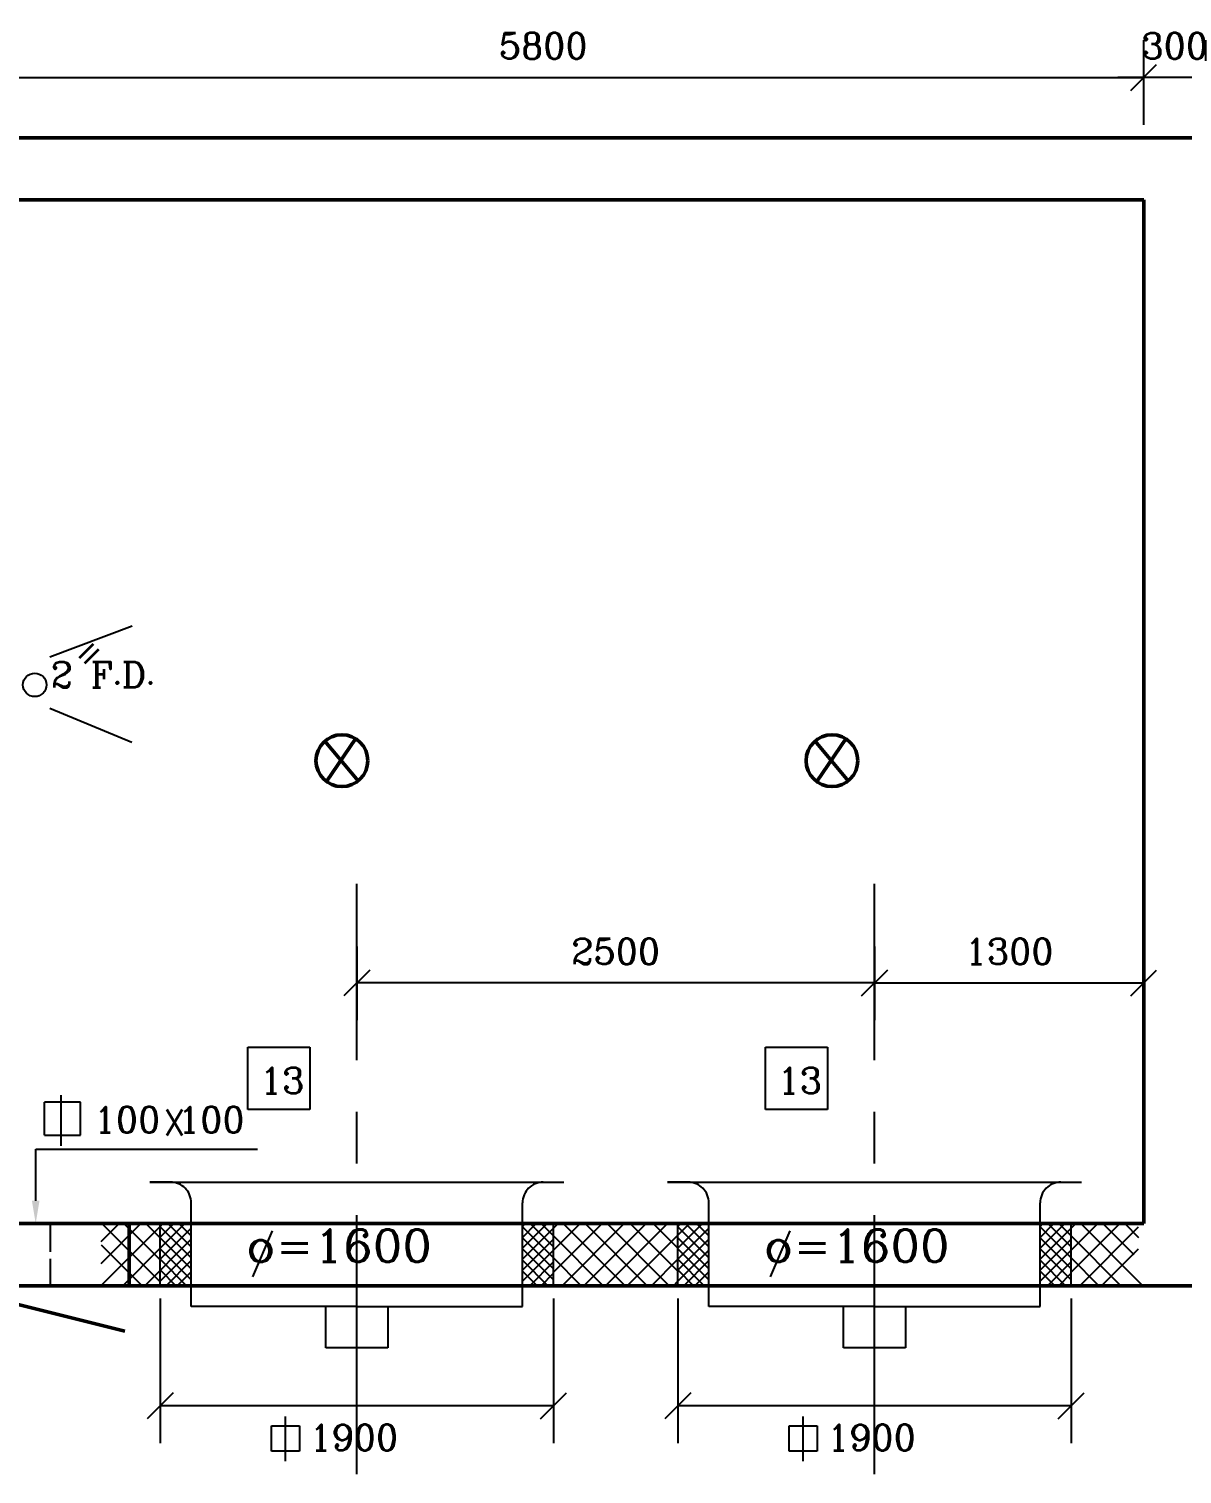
# Model space of a CAD drawing. Header units: inches. Extents: x 14.4 to 65.9, y 4.3 to 68.5.
# Drawn here: x 26.01 to 31.58, y 44.37 to 51.35 of the extents above; entities that cross this region are included whole.
import ezdxf
from ezdxf.enums import TextEntityAlignment as Align

# ---------------------------------------------------------------- set-up
doc = ezdxf.new("R2010")
doc.units = ezdxf.units.IN
doc.header["$MEASUREMENT"] = 0
doc.linetypes.add('CENTER', pattern=[2, 1.25, -0.25, 0.25, -0.25])
for name, color, linetype, lineweight in [('DIMEN', 5, 'Continuous', 25), ('STRUC', 3, 'Continuous', 50), ('UNITS', 7, 'Continuous', 25)]:
    doc.layers.add(name, color=color, linetype=linetype, lineweight=lineweight)
doc.styles.add('ROMANC', font='romanc')
doc.styles.add('ROMANS', font='romans')
doc.dimstyles.get("Standard").update_dxf_attribs({"dimtxt": 0.125, "dimasz": 0.125, "dimexe": 0.18, "dimexo": 0.0625, "dimgap": 0.09, "dimtad": 1, "dimdec": 4, "dimzin": 0, "dimdsep": 46, "dimtxsty": 'ROMANC', "dimblk": 'OBLIQUE', "dimcen": 0.09, "dimadec": 0, "dimazin": 0, "dimtfac": 1, "dimtdec": 4, "dimtofl": 0, "dimtmove": 0, "dimatfit": 3, "dimfxl": 1, "dimtolj": 1, "dimtzin": 0, "dimarcsym": 1})

# ---------------------------------------------------------------- blocks, each defined once
blk = doc.blocks.new('_Oblique')
at = {"layer": 'STRUC', "color": 0, "lineweight": -2}
blk.add_line((-0.5, -0.5), (0.5, 0.5), dxfattribs=at)
blk = doc.blocks.new('*D91')
at = {"layer": 'DIMEN', "color": 0, "lineweight": -2, "transparency": 16777216}
for p, q in [((31.3936, 50.8819), (31.3936, 51.291)), ((31.6936, 50.8819), (31.6936, 51.291)), ((31.3936, 51.111), (31.2686, 51.111)), ((31.6936, 51.111), (31.3936, 51.111)), ((31.6936, 51.111), (31.8186, 51.111))]:
    blk.add_line(p, q, dxfattribs=at)
at = {"layer": 'DIMEN', "color": 0, "lineweight": -2, "transparency": 16777216, "xscale": 0.125, "yscale": 0.125, "zscale": 0.125}
blk.add_blockref('_Oblique', (31.3936, 51.111), dxfattribs=at)
at = {"layer": 'DIMEN', "color": 0, "lineweight": -2, "transparency": 16777216, "xscale": 0.125, "yscale": 0.125, "zscale": 0.125, "rotation": 180}
blk.add_blockref('_Oblique', (31.6936, 51.111), dxfattribs=at)
at = {"layer": 'DIMEN', "color": 0, "transparency": 16777216, "insert": (31.5436, 51.2635), "char_height": 0.125, "attachment_point": 5, "style": 'ROMANC'}
blk.add_mtext('\\A1;300', dxfattribs=at)
blk = doc.blocks.new('*D92')
at = {"layer": 'DIMEN', "color": 0, "lineweight": -2, "transparency": 16777216}
for p, q in [((27.5936, 46.9132), (27.5936, 46.5575)), ((30.0936, 46.9132), (30.0936, 46.5575)), ((30.0936, 46.7375), (27.5936, 46.7375))]:
    blk.add_line(p, q, dxfattribs=at)
at = {"layer": 'DIMEN', "color": 0, "lineweight": -2, "transparency": 16777216, "xscale": 0.125, "yscale": 0.125, "zscale": 0.125, "rotation": 180}
blk.add_blockref('_Oblique', (27.5936, 46.7375), dxfattribs=at)
at = {"layer": 'DIMEN', "color": 0, "lineweight": -2, "transparency": 16777216, "xscale": 0.125, "yscale": 0.125, "zscale": 0.125}
blk.add_blockref('_Oblique', (30.0936, 46.7375), dxfattribs=at)
at = {"layer": 'DIMEN', "color": 0, "transparency": 16777216, "insert": (28.8436, 46.89), "char_height": 0.125, "attachment_point": 5, "style": 'ROMANC'}
blk.add_mtext('\\A1;2500', dxfattribs=at)
blk = doc.blocks.new('*D138')
at = {"layer": 'DIMEN', "color": 0, "lineweight": -2, "transparency": 16777216}
for p, q in [((25.5936, 50.8379), (25.5936, 51.291)), ((31.3936, 50.9444), (31.3936, 51.291)), ((25.5936, 51.111), (31.3936, 51.111))]:
    blk.add_line(p, q, dxfattribs=at)
at = {"layer": 'DIMEN', "color": 0, "lineweight": -2, "transparency": 16777216, "xscale": 0.125, "yscale": 0.125, "zscale": 0.125, "rotation": 180}
blk.add_blockref('_Oblique', (25.5936, 51.111), dxfattribs=at)
at = {"layer": 'DIMEN', "color": 0, "lineweight": -2, "transparency": 16777216, "xscale": 0.125, "yscale": 0.125, "zscale": 0.125}
blk.add_blockref('_Oblique', (31.3936, 51.111), dxfattribs=at)
at = {"layer": 'DIMEN', "color": 0, "transparency": 16777216, "insert": (28.4936, 51.2635), "char_height": 0.125, "attachment_point": 5, "style": 'ROMANC'}
blk.add_mtext('\\A1;5800', dxfattribs=at)
blk = doc.blocks.new('*D139')
at = {"layer": 'DIMEN', "color": 0, "lineweight": -2, "transparency": 16777216}
for p, q in [((30.0936, 46.8), (30.0936, 46.9175)), ((30.0936, 46.7375), (31.3936, 46.7375)), ((31.3936, 46.6998), (31.3936, 46.5575))]:
    blk.add_line(p, q, dxfattribs=at)
at = {"layer": 'DIMEN', "color": 0, "lineweight": -2, "transparency": 16777216, "xscale": 0.125, "yscale": 0.125, "zscale": 0.125, "rotation": 180}
blk.add_blockref('_Oblique', (30.0936, 46.7375), dxfattribs=at)
at = {"layer": 'DIMEN', "color": 0, "lineweight": -2, "transparency": 16777216, "xscale": 0.125, "yscale": 0.125, "zscale": 0.125}
blk.add_blockref('_Oblique', (31.3936, 46.7375), dxfattribs=at)
at = {"layer": 'DIMEN', "color": 0, "transparency": 16777216, "insert": (30.7436, 46.89), "char_height": 0.125, "attachment_point": 5, "style": 'ROMANC'}
blk.add_mtext('\\A1;1300', dxfattribs=at)

msp = doc.modelspace()

# ---------------------------------------------------------------- linework, layer by layer
at = {"color": 6, "linetype": 'CENTER', "lineweight": 25}
for p, q in [((27.5936, 44.36532), (27.5936, 47.21635)), ((30.0936, 44.36532), (30.0936, 47.21635))]:
    msp.add_line(p, q, dxfattribs=at)
for p, q in [((27.0673, 46.12663), (27.0673, 46.42663)), ((27.0673, 46.42663), (27.3673, 46.42663)), ((27.3673, 46.42663), (27.3673, 46.12663)), ((29.5673, 46.12663), (29.5673, 46.42663)), ((29.5673, 46.42663), (29.8673, 46.42663)), ((29.8673, 46.42663), (29.8673, 46.12663)), ((27.3673, 46.12663), (27.0673, 46.12663)), ((29.8673, 46.12663), (29.5673, 46.12663))]:
    msp.add_line(p, q)
at = {"linetype": 'Continuous'}
for p, q in [((26.5936, 45.77541), (28.5936, 45.77541)), ((29.0936, 45.77541), (31.0936, 45.77541)), ((26.7936, 45.42541), (26.7936, 45.62541)), ((29.2936, 45.42541), (29.2936, 45.62541)), ((26.6436, 45.27541), (26.6436, 45.57541)), ((27.18529, 45.54084), (27.08997, 45.31857)), ((28.5436, 45.27541), (28.5436, 45.57541)), ((29.1436, 45.27541), (29.1436, 45.57541)), ((29.68529, 45.54084), (29.58997, 45.31857)), ((31.0436, 45.27541), (31.0436, 45.57541)), ((27.4436, 44.97541), (27.4436, 45.17541)), ((27.7436, 45.17541), (27.7436, 44.97541)), ((29.9436, 44.97541), (29.9436, 45.17541)), ((30.2436, 45.17541), (30.2436, 44.97541)), ((27.7436, 44.97541), (27.4436, 44.97541)), ((30.2436, 44.97541), (29.9436, 44.97541))]:
    msp.add_line(p, q, dxfattribs=at)
at = {"color": 7, "linetype": 'CENTER'}
for p, q in [((26.6936, 45.77541), (26.5936, 45.77541)), ((28.4936, 45.77541), (28.5936, 45.77541)), ((29.1936, 45.77541), (29.0936, 45.77541)), ((30.9936, 45.77541), (31.0936, 45.77541))]:
    msp.add_line(p, q, dxfattribs=at)
at = {"linetype": 'CENTER'}
for p, q in [((26.7936, 45.62541), (26.7936, 45.67541)), ((28.3936, 45.17541), (28.3936, 45.67541)), ((29.2936, 45.62541), (29.2936, 45.67541)), ((30.8936, 45.17541), (30.8936, 45.67541)), ((26.7936, 45.17541), (26.7936, 45.42541)), ((29.2936, 45.17541), (29.2936, 45.42541)), ((27.5936, 45.17541), (26.7936, 45.17541)), ((27.5936, 45.17541), (28.3936, 45.17541)), ((30.0936, 45.17541), (29.2936, 45.17541)), ((30.0936, 45.17541), (30.8936, 45.17541))]:
    msp.add_line(p, q, dxfattribs=at)
at = {"color": 0, "linetype": 'Continuous'}
for p, q in [((26.35709, 45.27541), (26.6436, 45.56193)), ((26.35874, 45.57909), (26.6436, 45.29423)), ((26.35874, 45.4892), (26.44495, 45.57541)), ((26.35874, 45.38313), (26.55102, 45.57541)), ((26.46849, 45.57541), (26.6436, 45.4003)), ((26.57456, 45.57541), (26.6436, 45.50636)), ((26.6436, 45.56193), (26.65709, 45.57541)), ((26.6436, 45.5089), (26.71012, 45.57541)), ((26.6436, 45.45586), (26.76315, 45.57541)), ((26.6436, 45.5594), (26.7936, 45.4094)), ((26.6436, 45.40283), (26.7936, 45.55283)), ((26.68062, 45.57541), (26.7936, 45.46243)), ((26.73366, 45.57541), (26.7936, 45.51546)), ((26.78669, 45.57541), (26.7936, 45.5685)), ((28.3936, 45.45577), (28.51324, 45.57541)), ((28.3936, 45.50881), (28.46021, 45.57541)), ((28.3936, 45.56184), (28.40717, 45.57541)), ((28.3936, 45.55949), (28.5436, 45.40949)), ((28.3936, 45.40274), (28.5436, 45.55274)), ((28.43071, 45.57541), (28.5436, 45.46252)), ((28.48375, 45.57541), (28.5436, 45.51555)), ((28.53678, 45.57541), (28.5436, 45.56858)), ((28.5436, 45.55274), (28.56627, 45.57541)), ((28.5436, 45.44667), (28.67234, 45.57541)), ((28.5436, 45.34061), (28.77841, 45.57541)), ((28.5436, 45.51555), (28.78375, 45.27541)), ((28.58447, 45.27541), (28.88447, 45.57541)), ((28.58981, 45.57541), (28.88981, 45.27541)), ((28.69054, 45.27541), (28.99054, 45.57541)), ((28.69588, 45.57541), (28.99588, 45.27541)), ((28.79372, 45.27541), (29.09372, 45.57541)), ((28.80195, 45.57541), (29.10195, 45.27541)), ((28.89978, 45.27541), (29.19978, 45.57541)), ((28.91357, 45.57541), (29.1436, 45.34537)), ((29.02527, 45.57541), (29.1436, 45.45708)), ((29.1436, 45.56193), (29.15709, 45.57541)), ((29.1436, 45.45586), (29.26315, 45.57541)), ((29.1436, 45.5594), (29.2936, 45.4094)), ((29.1436, 45.40283), (29.2936, 45.55283)), ((29.18062, 45.57541), (29.2936, 45.46243)), ((29.23366, 45.57541), (29.2936, 45.51546)), ((29.28669, 45.57541), (29.2936, 45.5685)), ((30.8936, 45.45577), (31.01324, 45.57541)), ((30.8936, 45.50881), (30.96021, 45.57541)), ((30.8936, 45.56184), (30.90717, 45.57541)), ((30.8936, 45.55949), (31.0436, 45.40949)), ((30.8936, 45.40274), (31.0436, 45.55274)), ((30.93071, 45.57541), (31.0436, 45.46252)), ((30.98375, 45.57541), (31.0436, 45.51555)), ((31.03678, 45.57541), (31.0436, 45.56858)), ((31.0436, 45.55274), (31.06627, 45.57541)), ((31.0436, 45.44667), (31.17234, 45.57541)), ((31.0436, 45.34061), (31.27841, 45.57541)), ((31.0436, 45.51555), (31.28375, 45.27541)), ((31.08447, 45.27541), (31.36873, 45.55967)), ((31.08981, 45.57541), (31.38981, 45.27541)), ((31.19588, 45.57541), (31.34588, 45.42541)), ((31.30195, 45.57541), (31.36873, 45.50862)), ((26.35874, 45.47303), (26.55636, 45.27541)), ((26.46315, 45.27541), (26.6436, 45.45586)), ((26.56922, 45.27541), (26.7936, 45.4998)), ((26.6436, 45.50636), (26.7936, 45.35636)), ((26.6436, 45.45333), (26.7936, 45.30333)), ((26.6436, 45.29676), (26.7936, 45.44676)), ((28.3936, 45.50645), (28.5436, 45.35645)), ((28.3936, 45.34971), (28.5436, 45.49971)), ((28.3936, 45.45342), (28.5436, 45.30342)), ((28.3936, 45.29667), (28.5436, 45.44667)), ((29.1436, 45.50636), (29.2936, 45.35636)), ((29.1436, 45.3498), (29.2936, 45.4998)), ((29.1436, 45.45333), (29.2936, 45.30333)), ((29.1436, 45.29676), (29.2936, 45.44676)), ((30.8936, 45.50645), (31.0436, 45.35645)), ((30.8936, 45.34971), (31.0436, 45.49971)), ((30.8936, 45.45342), (31.0436, 45.30342)), ((30.8936, 45.29667), (31.0436, 45.44667)), ((31.19054, 45.27541), (31.36873, 45.45361)), ((26.6436, 45.40276), (26.77095, 45.27541)), ((26.66618, 45.42541), (26.66886, 45.42808)), ((26.67283, 45.27541), (26.7936, 45.39619)), ((28.3936, 45.39841), (28.5166, 45.27541)), ((28.42857, 45.27541), (28.5436, 45.39044)), ((28.5436, 45.40939), (28.67759, 45.27541)), ((29.01632, 45.27541), (29.1436, 45.4027)), ((29.1436, 45.40276), (29.27095, 45.27541)), ((29.16618, 45.42541), (29.16886, 45.42808)), ((29.17283, 45.27541), (29.2936, 45.39619)), ((30.8936, 45.39841), (31.0166, 45.27541)), ((30.92857, 45.27541), (31.0436, 45.39044)), ((31.0436, 45.40939), (31.17759, 45.27541)), ((26.6436, 45.35127), (26.71947, 45.27541)), ((26.7265, 45.27541), (26.7936, 45.34252)), ((28.3936, 45.34584), (28.46404, 45.27541)), ((28.48359, 45.27541), (28.5436, 45.33543)), ((29.1436, 45.35127), (29.21947, 45.27541)), ((29.2265, 45.27541), (29.2936, 45.34252)), ((30.8936, 45.34584), (30.96404, 45.27541)), ((30.98359, 45.27541), (31.0436, 45.33543)), ((29.12225, 45.27541), (29.1436, 45.29676))]:
    msp.add_line(p, q, dxfattribs=at)
at = {"color": 5, "linetype": 'Continuous', "lineweight": 25}
for p, q in [((27.2491, 44.42724), (27.2491, 44.64318)), ((29.7491, 44.42724), (29.7491, 44.64318)), ((27.1821, 44.47566), (27.1821, 44.59865)), ((27.31611, 44.59865), (27.31611, 44.47566)), ((29.6821, 44.47566), (29.6821, 44.59865)), ((29.81611, 44.59865), (29.81611, 44.47566)), ((27.31611, 44.47566), (27.1821, 44.47566)), ((29.81611, 44.47566), (29.6821, 44.47566))]:
    msp.add_line(p, q, dxfattribs=at)
at = {"linetype": 'CENTER'}
for centre, start, end in [((26.6936, 45.67541), 0, 90), ((28.4936, 45.67541), 90, 180), ((29.1936, 45.67541), 0, 90), ((30.9936, 45.67541), 90, 180)]:
    msp.add_arc(centre, 0.1, start, end, dxfattribs=at)
at = {"layer": 'DIMEN'}
for p, q in [((26.25916, 46.16138), (26.08477, 46.16138)), ((26.08477, 46.00207), (26.08477, 46.16138)), ((26.16602, 45.9504), (26.16602, 46.19582)), ((26.25916, 46.00207), (26.25916, 46.16138)), ((26.08477, 46.00207), (26.25916, 46.00207)), ((26.11421, 45.43953), (26.11421, 45.57541)), ((26.11421, 45.27541), (26.11421, 45.40488)), ((26.6436, 45.21291), (26.6436, 44.51486)), ((28.5436, 45.21291), (28.5436, 44.51486)), ((29.1436, 45.21291), (29.1436, 44.51486)), ((31.0436, 45.21291), (31.0436, 44.51486))]:
    msp.add_line(p, q, dxfattribs=at)
at = {"layer": 'DIMEN', "color": 5}
for p, q in [((26.04249, 45.68541), (26.04249, 45.93499)), ((26.04249, 45.93499), (27.11443, 45.93499)), ((28.5436, 44.69486), (26.6436, 44.69486)), ((31.0436, 44.69486), (29.1436, 44.69486))]:
    msp.add_line(p, q, dxfattribs=at)
at = {"layer": 'DIMEN', "color": 5, "lineweight": -2}
for p, q in [((26.7061, 44.75736), (26.5811, 44.63236)), ((28.4811, 44.63236), (28.6061, 44.75736)), ((29.2061, 44.75736), (29.0811, 44.63236)), ((30.9811, 44.63236), (31.1061, 44.75736))]:
    msp.add_line(p, q, dxfattribs=at)
at = {"layer": 'DIMEN', "color": 5, "linetype": 'Continuous', "lineweight": 25}
for p, q in [((27.1821, 44.59865), (27.31611, 44.59865)), ((29.6821, 44.59865), (29.81611, 44.59865))]:
    msp.add_line(p, q, dxfattribs=at)
at = {"layer": 'DIMEN', "color": 5}
msp.add_solid([(26.02416, 45.68541), (26.06083, 45.68541), (26.04249, 45.57541)], dxfattribs=at)
at = {"layer": 'STRUC'}
for p, q in [((16.6436, 50.81941), (48.1436, 50.81941)), ((30.3436, 50.51941), (16.9436, 50.51941)), ((31.3936, 50.51941), (25.5936, 50.51941)), ((30.6436, 50.51941), (31.3936, 50.51941)), ((31.3936, 45.57541), (31.3936, 50.51941)), ((31.3936, 45.57541), (25.5936, 45.57541)), ((25.5936, 45.27541), (26.47335, 45.05539)), ((33.0936, 45.27541), (25.7436, 45.27541)), ((27.5936, 44.36532), (27.5936, 44.36532))]:
    msp.add_line(p, q, dxfattribs=at)
at = {"layer": 'STRUC', "linetype": 'Continuous'}
msp.add_line((26.4936, 45.27541), (26.4936, 45.57541), dxfattribs=at)
at = {"layer": 'UNITS', "color": 7}
for p, q in [((26.11041, 48.31285), (26.50858, 48.4621)), ((26.11041, 48.06418), (26.50645, 47.90126))]:
    msp.add_line(p, q, dxfattribs=at)
at = {"layer": 'UNITS', "color": 3, "lineweight": 50}
for p, q in [((27.43969, 47.90585), (27.59957, 47.7137)), ((27.58767, 47.91702), (27.44778, 47.71)), ((29.80661, 47.90585), (29.96649, 47.7137)), ((29.9546, 47.91702), (29.8147, 47.71))]:
    msp.add_line(p, q, dxfattribs=at)
at = {"layer": 'UNITS', "color": 7}
msp.add_circle((26.03796, 48.17715), 0.05675, dxfattribs=at)
at = {"layer": 'UNITS', "color": 3, "lineweight": 50}
for centre in [(27.52125, 47.81113), (29.88818, 47.81113)]:
    msp.add_circle(centre, 0.125, dxfattribs=at)

# ---------------------------------------------------------------- texts
at = {"linetype": 'Continuous', "style": 'ROMANC'}
for p, p2 in [((27.0582, 45.39001), (27.95579, 45.39001)), ((29.5582, 45.39001), (30.45579, 45.39001))]:
    msp.add_text('o=1600', height=0.157079, dxfattribs=at).set_placement(p, p2, align=Align.ALIGNED)
at = {"layer": 'DIMEN', "style": 'ROMANC'}
msp.add_text('=', height=0.125, rotation=45, dxfattribs=at).set_placement((26.28934, 48.24162))
for s, p in [('2 F.D.', (26.1149, 48.16382)), ('100 100', (26.32264, 46.01454)), ('1900', (27.36444, 44.47986)), ('1900', (29.86444, 44.47986))]:
    msp.add_text(s, height=0.125, dxfattribs=at).set_placement(p)
at = {"layer": 'DIMEN', "color": 5, "style": 'ROMANS'}
msp.add_text('X', height=0.125, dxfattribs=at).set_placement((26.65964, 46.00099))
at = {"layer": 'UNITS', "style": 'ROMANC'}
for p in [(27.12566, 46.20384), (29.62566, 46.20384)]:
    msp.add_text('13', height=0.125, dxfattribs=at).set_placement(p)

# ---------------------------------------------------------------- dimensions: what is measured, and where the dimension line sits
at = {"layer": 'DIMEN'}
for base, p1, p2, text, picture, middle in [((31.3936, 51.11097), (25.5936, 50.77539), (31.3936, 50.88191), '5800', '*D138', (28.4936, 51.26347)), ((31.3936, 51.11097), (31.6936, 50.81941), (31.3936, 50.81941), '300', '*D91', (31.5436, 51.26347)), ((27.5936, 46.73749), (30.0936, 46.9757), (27.5936, 46.9757), '2500', '*D92', (28.8436, 46.88999)), ((31.3936, 46.73749), (30.0936, 46.73749), (31.3936, 46.7623), '1300', '*D139', (30.7436, 46.88999))]:
    dim = msp.add_linear_dim(base=base, p1=p1, p2=p2, angle=180, text=text, dimstyle='Standard', override={"dimtix": 1, "dimtofl": 1}, dxfattribs=at)
    dim.commit()
    dim.dimension.update_dxf_attribs({"geometry": picture, "text_midpoint": middle})

doc.saveas('drawing.dxf')
